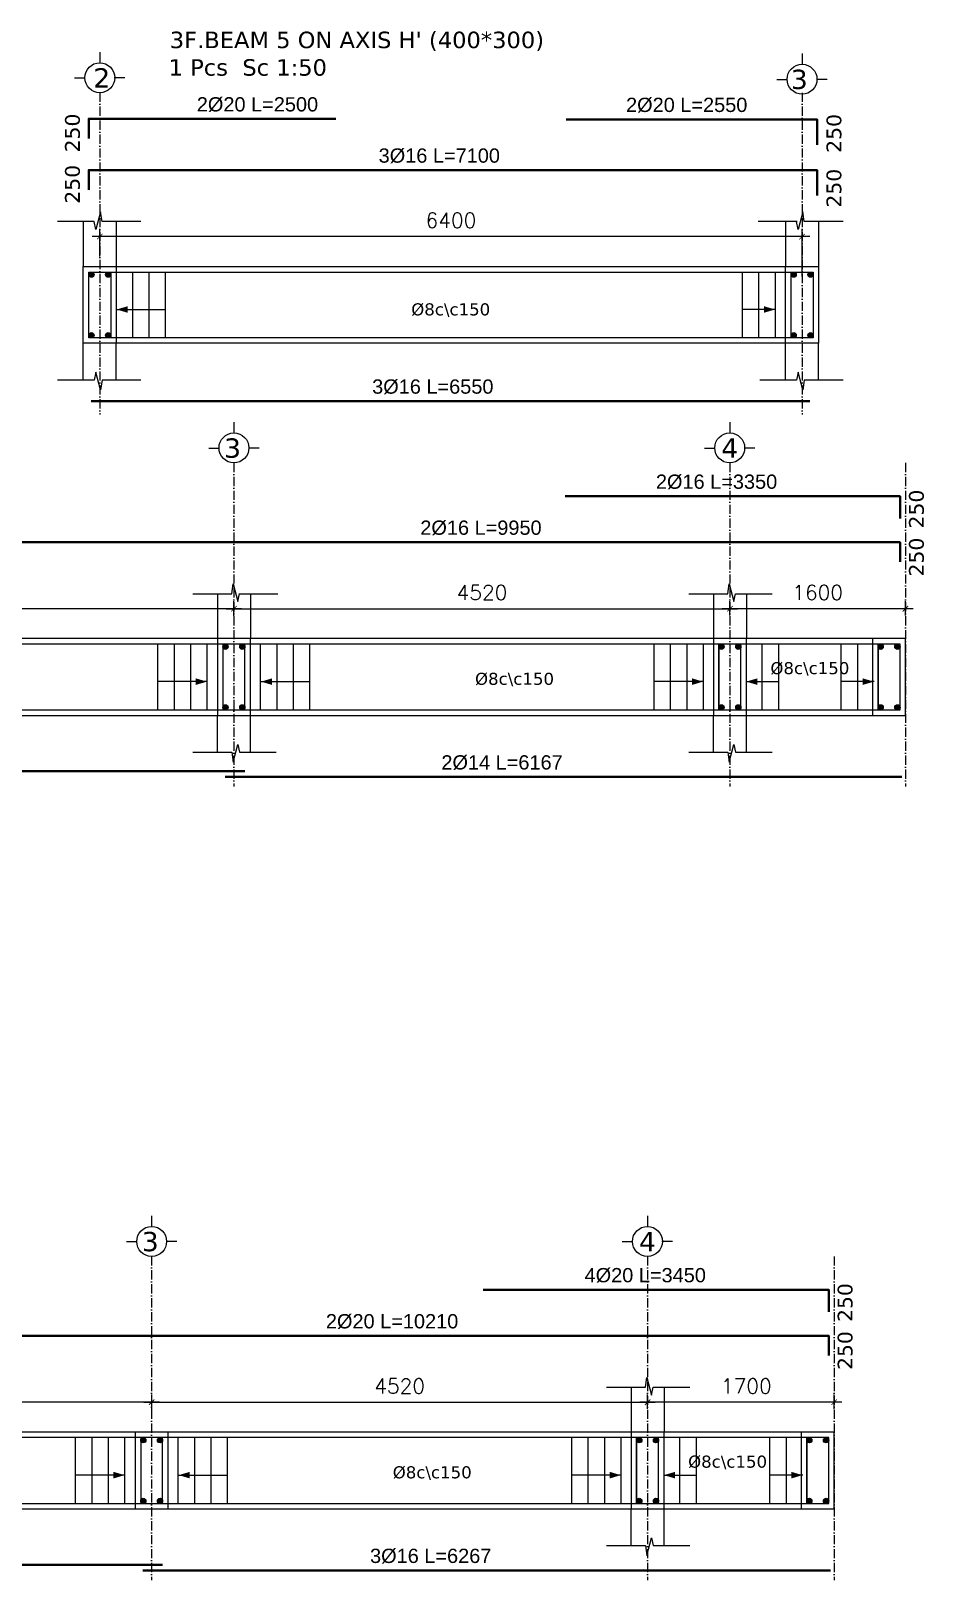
# Model space of a CAD drawing. Header units: inches. Extents: x -17020 to 43805, y -10194 to 123061.
# Drawn here: x 30767 to 31590, y 113570 to 114982 of the extents above; entities that cross this region are included whole.
import ezdxf

# ---------------------------------------------------------------- set-up
doc = ezdxf.new("R2010")
doc.units = ezdxf.units.IN
doc.header["$LTSCALE"] = 0.7
doc.header["$MEASUREMENT"] = 0
doc.linetypes.add('ACAD_ISO10W100', pattern=[18, 12, -3, 0, -3])
doc.layers.get('0').update_dxf_attribs({"lineweight": 13})
doc.layers.get('Defpoints').update_dxf_attribs({"lineweight": 5})
for name, color, linetype, lineweight in [('axis', 254, 'ACAD_ISO10W100', 9), ('BEAM FRAME', 5, 'Continuous', 18), ('COLUMN', 4, 'Continuous', 20), ('elevline', 30, 'Continuous', 20), ('FRAME 070', 5, 'Continuous', 60), ('hatch', 9, 'Continuous', 9), ('renforcment', 141, 'Continuous', 40), ('tex', 3, 'Continuous', 25), ('TEXT', 3, 'Continuous', 25), ('top rein. extension', 50, 'Continuous', 20), ('top renforcment', 7, 'Continuous', 40)]:
    doc.layers.add(name, color=color, linetype=linetype, lineweight=lineweight)
doc.styles.add('100', font='romans.shx', dxfattribs={"height": 13.5})
doc.styles.add('romanc', font='verdana.ttf', dxfattribs={"height": 250})
doc.styles.get("Standard").update_dxf_attribs({"font": 'arial.ttf', "height": 13})
doc.dimstyles.new('100', dxfattribs={"dimtxt": 13.5, "dimasz": 5, "dimexe": 7, "dimexo": 7, "dimgap": 8, "dimtad": 1, "dimdec": 0, "dimlfac": 10, "dimzin": 4, "dimdsep": 46, "dimtxsty": '100', "dimblk": 'ARCHTICK', "dimcen": 0.09, "dimdle": 7, "dimclrd": 1, "dimclre": 8, "dimclrt": 2, "dimadec": 0, "dimazin": 1, "dimtfac": 1, "dimtdec": 0, "dimtix": 1, "dimtofl": 0, "dimtmove": 0, "dimatfit": 3, "dimldrblk": 'ARCHTICK', "dimfxl": 0.18, "dimtolj": 1, "dimtzin": 0, "dimlwd": -1, "dimlwe": -1, "dimarcsym": 0})
doc.dimstyles.get("Standard").update_dxf_attribs({"dimtxt": 13, "dimasz": 5, "dimexe": 0.18, "dimexo": 0.0625, "dimgap": 6, "dimtad": 1, "dimdec": 0, "dimlfac": 10, "dimzin": 0, "dimdsep": 46, "dimtxsty": 'Standard', "dimblk": 'ARCHTICK', "dimcen": 0.09, "dimse1": 1, "dimse2": 1, "dimclrd": 1, "dimclre": 7, "dimclrt": 3, "dimadec": 0, "dimazin": 0, "dimtfac": 1, "dimtdec": 0, "dimtix": 1, "dimtofl": 0, "dimtmove": 0, "dimatfit": 3, "dimldrblk": 'ARCHTICK', "dimfxl": 1, "dimtolj": 1, "dimtzin": 0, "dimarcsym": 0})

# ---------------------------------------------------------------- blocks, each defined once
blk = doc.blocks.new('_ArchTick')
at = {"color": 0, "linetype": 'ByBlock', "lineweight": 0, "const_width": 0.15}
blk.add_lwpolyline([(-0.5, -0.5), (0.5, 0.5)], dxfattribs=at)
blk = doc.blocks.new('*D991')
at = {"color": 8, "transparency": 16777216}
for p, q in [((30830.1, 114776.5), (30830.1, 114801.7)), ((31470.1, 114758.2), (31470.1, 114801.7))]:
    blk.add_line(p, q, dxfattribs=at)
at = {"color": 1, "transparency": 16777216}
blk.add_line((31477.1, 114794.7), (30823.1, 114794.7), dxfattribs=at)
at = {"layer": 'Defpoints', "color": 0, "transparency": 16777216}
for p in [(30830.1, 114794.7), (30830.1, 114769.5), (31470.1, 114751.2)]:
    blk.add_point(p, dxfattribs=at)
at = {"color": 1, "transparency": 16777216, "xscale": 5, "yscale": 5, "zscale": 5, "rotation": 180}
blk.add_blockref('_ArchTick', (30830.1, 114794.7), dxfattribs=at)
at = {"color": 1, "transparency": 16777216, "xscale": 5, "yscale": 5, "zscale": 5}
blk.add_blockref('_ArchTick', (31470.1, 114794.7), dxfattribs=at)
at = {"color": 2, "transparency": 16777216, "insert": (31150.1, 114809.5), "char_height": 13.5, "attachment_point": 5, "style": '100'}
blk.add_mtext('\\A1;6400', dxfattribs=at)
blk = doc.blocks.new('*D992')
at = {"layer": 'Defpoints', "color": 0, "transparency": 16777216}
for p in [(30822.1, 114644.8, -37318.8), (30822.1, 114644.8), (31477.1, 114644.8, -13870.6)]:
    blk.add_point(p, dxfattribs=at)
at = {"layer": 'TEXT', "color": 3, "transparency": 16777216, "insert": (31133.6, 114657.8), "char_height": 13, "attachment_point": 5}
blk.add_mtext('\\A1;3%%C16 L=6550', dxfattribs=at)
blk = doc.blocks.new('*D993')
at = {"layer": 'Defpoints', "color": 0, "transparency": 16777216}
for p in [(30796.7, 114855.3, -440.4), (31506.7, 114855.3, 46.4), (31506.7, 114855.3)]:
    blk.add_point(p, dxfattribs=at)
at = {"layer": 'TEXT', "color": 3, "transparency": 16777216, "insert": (31139.5, 114868.3), "char_height": 13, "attachment_point": 5}
blk.add_mtext('\\A1;3%%C16 L=7100', dxfattribs=at)
blk = doc.blocks.new('*D994')
at = {"layer": 'Defpoints', "color": 0, "transparency": 16777216}
for p in [(31255.1, 114901.5, 136.2), (31510.1, 114901.5, 46.4), (31510.1, 114901.5)]:
    blk.add_point(p, dxfattribs=at)
at = {"layer": 'TEXT', "color": 3, "transparency": 16777216, "insert": (31365, 114914.5), "char_height": 13, "attachment_point": 5}
blk.add_mtext('\\A1;2%%C20 L=2550', dxfattribs=at)
blk = doc.blocks.new('*D995')
at = {"layer": 'Defpoints', "color": 0, "transparency": 16777216}
for p in [(30795.1, 114902, -440.4), (31045.1, 114902, -290.9), (31045.1, 114902)]:
    blk.add_point(p, dxfattribs=at)
at = {"layer": 'TEXT', "color": 3, "transparency": 16777216, "insert": (30973.8, 114915), "char_height": 13, "attachment_point": 5}
blk.add_mtext('\\A1;2%%C20 L=2500', dxfattribs=at)
blk = doc.blocks.new('*D1010')
at = {"color": 8, "transparency": 16777216}
for p, q in [((30952.4, 114449), (30952.4, 114462.6)), ((31404.4, 114449.6), (31404.4, 114462.6))]:
    blk.add_line(p, q, dxfattribs=at)
at = {"color": 1, "transparency": 16777216}
blk.add_line((30945.4, 114455.6), (31411.4, 114455.6), dxfattribs=at)
at = {"layer": 'Defpoints', "color": 0, "transparency": 16777216}
for p in [(31404.4, 114455.6), (31404.4, 114442.6), (30952.4, 114442)]:
    blk.add_point(p, dxfattribs=at)
at = {"color": 1, "transparency": 16777216, "xscale": 5, "yscale": 5, "zscale": 5, "rotation": 180}
blk.add_blockref('_ArchTick', (30952.4, 114455.6), dxfattribs=at)
at = {"color": 1, "transparency": 16777216, "xscale": 5, "yscale": 5, "zscale": 5}
blk.add_blockref('_ArchTick', (31404.4, 114455.6), dxfattribs=at)
at = {"color": 2, "transparency": 16777216, "insert": (31178.4, 114470.3), "char_height": 13.5, "attachment_point": 5, "style": '100'}
blk.add_mtext('\\A1;4520', dxfattribs=at)
blk = doc.blocks.new('*D1011')
at = {"layer": 'Defpoints', "color": 0, "transparency": 16777216}
for p in [(30595.4, 114516.2, -157.8), (30595.4, 114516.2), (31590.4, 114516.2, -218.5)]:
    blk.add_point(p, dxfattribs=at)
at = {"layer": 'TEXT', "color": 3, "transparency": 16777216, "insert": (31177.5, 114529.2), "char_height": 13, "attachment_point": 5}
blk.add_mtext('\\A1;2%%C16 L=9950', dxfattribs=at)
blk = doc.blocks.new('*D1012')
at = {"color": 8, "transparency": 16777216}
for p, q in [((30312.4, 114446.7), (30312.4, 114462.6)), ((30952.4, 114449), (30952.4, 114462.6))]:
    blk.add_line(p, q, dxfattribs=at)
at = {"color": 1, "transparency": 16777216}
blk.add_line((30959.4, 114455.6), (30305.4, 114455.6), dxfattribs=at)
at = {"layer": 'Defpoints', "color": 0, "transparency": 16777216}
for p in [(30312.4, 114455.6), (30312.4, 114439.7), (30952.4, 114442)]:
    blk.add_point(p, dxfattribs=at)
at = {"color": 1, "transparency": 16777216, "xscale": 5, "yscale": 5, "zscale": 5, "rotation": 180}
blk.add_blockref('_ArchTick', (30312.4, 114455.6), dxfattribs=at)
at = {"color": 1, "transparency": 16777216, "xscale": 5, "yscale": 5, "zscale": 5}
blk.add_blockref('_ArchTick', (30952.4, 114455.6), dxfattribs=at)
at = {"color": 2, "transparency": 16777216, "insert": (30632.4, 114470.3), "char_height": 13.5, "attachment_point": 5, "style": '100'}
blk.add_mtext('\\A1;6400', dxfattribs=at)
blk = doc.blocks.new('*D1014')
at = {"layer": 'Defpoints', "color": 0, "transparency": 16777216}
for p in [(31254.4, 114558.1, -209.5), (31589.4, 114558.1, -218.4), (31589.4, 114558.1)]:
    blk.add_point(p, dxfattribs=at)
at = {"layer": 'TEXT', "color": 3, "transparency": 16777216, "insert": (31392.2, 114571.1), "char_height": 13, "attachment_point": 5}
blk.add_mtext('\\A1;2%%C16 L=3350', dxfattribs=at)
blk = doc.blocks.new('*D1016')
at = {"layer": 'Defpoints', "color": 0, "transparency": 16777216}
for p in [(30302.4, 114307.4, -13652.7), (30962.4, 114307.4, -37100.9), (30962.4, 114307.4)]:
    blk.add_point(p, dxfattribs=at)
at = {"layer": 'TEXT', "color": 3, "transparency": 16777216, "insert": (30649.8, 114320.4), "char_height": 13, "attachment_point": 5}
blk.add_mtext('\\A1;2%%C14 L=6600', dxfattribs=at)
blk = doc.blocks.new('*D1017')
at = {"color": 8, "transparency": 16777216}
for p, q in [((31404.4, 114449.5), (31404.4, 114462.6)), ((31564.4, 114449.3), (31564.4, 114462.6))]:
    blk.add_line(p, q, dxfattribs=at)
at = {"color": 1, "transparency": 16777216}
blk.add_line((31571.4, 114455.6), (31397.4, 114455.6), dxfattribs=at)
at = {"layer": 'Defpoints', "color": 0, "transparency": 16777216}
for p in [(31404.4, 114455.6), (31404.4, 114442.5), (31564.4, 114442.3)]:
    blk.add_point(p, dxfattribs=at)
at = {"color": 1, "transparency": 16777216, "xscale": 5, "yscale": 5, "zscale": 5, "rotation": 180}
blk.add_blockref('_ArchTick', (31404.4, 114455.6), dxfattribs=at)
at = {"color": 1, "transparency": 16777216, "xscale": 5, "yscale": 5, "zscale": 5}
blk.add_blockref('_ArchTick', (31564.4, 114455.6), dxfattribs=at)
at = {"color": 2, "transparency": 16777216, "insert": (31484.4, 114470.3), "char_height": 13.5, "attachment_point": 5, "style": '100'}
blk.add_mtext('\\A1;1600', dxfattribs=at)
blk = doc.blocks.new('*D1019')
at = {"layer": 'Defpoints', "color": 0, "transparency": 16777216}
for p in [(30944.4, 114302.3, -13652.7), (31561.1, 114302.3, -37100.9), (31561.1, 114302.3)]:
    blk.add_point(p, dxfattribs=at)
at = {"layer": 'TEXT', "color": 3, "transparency": 16777216, "insert": (31196.7, 114315.3), "char_height": 13, "attachment_point": 5}
blk.add_mtext('\\A1;2%%C14 L=6167', dxfattribs=at)
blk = doc.blocks.new('*D1057')
at = {"color": 8, "transparency": 16777216}
for p, q in [((30877.4, 113725.9), (30877.4, 113739.5)), ((31329.4, 113726.5), (31329.4, 113739.5))]:
    blk.add_line(p, q, dxfattribs=at)
at = {"color": 1, "transparency": 16777216}
blk.add_line((30870.4, 113732.5), (31336.4, 113732.5), dxfattribs=at)
at = {"layer": 'Defpoints', "color": 0, "transparency": 16777216}
for p in [(31329.4, 113732.5), (30877.4, 113718.9), (31329.4, 113719.5)]:
    blk.add_point(p, dxfattribs=at)
at = {"color": 1, "transparency": 16777216, "xscale": 5, "yscale": 5, "zscale": 5, "rotation": 180}
blk.add_blockref('_ArchTick', (30877.4, 113732.5), dxfattribs=at)
at = {"color": 1, "transparency": 16777216, "xscale": 5, "yscale": 5, "zscale": 5}
blk.add_blockref('_ArchTick', (31329.4, 113732.5), dxfattribs=at)
at = {"color": 2, "transparency": 16777216, "insert": (31103.4, 113747.2), "char_height": 13.5, "attachment_point": 5, "style": '100'}
blk.add_mtext('\\A1;4520', dxfattribs=at)
blk = doc.blocks.new('*D1058')
at = {"layer": 'Defpoints', "color": 0, "transparency": 16777216}
for p in [(30504.4, 113793, -157.8), (30504.4, 113793), (31525.4, 113793, -218.5)]:
    blk.add_point(p, dxfattribs=at)
at = {"layer": 'TEXT', "color": 3, "transparency": 16777216, "insert": (31096.5, 113806), "char_height": 13, "attachment_point": 5}
blk.add_mtext('\\A1;2%%C20 L=10210', dxfattribs=at)
blk = doc.blocks.new('*D1059')
at = {"color": 8, "transparency": 16777216}
for p, q in [((30237.4, 113723.6), (30237.4, 113739.5)), ((30877.4, 113725.9), (30877.4, 113739.5))]:
    blk.add_line(p, q, dxfattribs=at)
at = {"color": 1, "transparency": 16777216}
blk.add_line((30884.4, 113732.5), (30230.4, 113732.5), dxfattribs=at)
at = {"layer": 'Defpoints', "color": 0, "transparency": 16777216}
for p in [(30237.4, 113732.5), (30237.4, 113716.6), (30877.4, 113718.9)]:
    blk.add_point(p, dxfattribs=at)
at = {"color": 1, "transparency": 16777216, "xscale": 5, "yscale": 5, "zscale": 5, "rotation": 180}
blk.add_blockref('_ArchTick', (30237.4, 113732.5), dxfattribs=at)
at = {"color": 1, "transparency": 16777216, "xscale": 5, "yscale": 5, "zscale": 5}
blk.add_blockref('_ArchTick', (30877.4, 113732.5), dxfattribs=at)
at = {"color": 2, "transparency": 16777216, "insert": (30557.4, 113747.2), "char_height": 13.5, "attachment_point": 5, "style": '100'}
blk.add_mtext('\\A1;6400', dxfattribs=at)
blk = doc.blocks.new('*D1062')
at = {"layer": 'Defpoints', "color": 0, "transparency": 16777216}
for p in [(31179.4, 113834.9, -209.5), (31524.4, 113834.9, -218.4), (31524.4, 113834.9)]:
    blk.add_point(p, dxfattribs=at)
at = {"layer": 'TEXT', "color": 3, "transparency": 16777216, "insert": (31327.2, 113848), "char_height": 13, "attachment_point": 5}
blk.add_mtext('\\A1;4%%C20 L=3450', dxfattribs=at)
blk = doc.blocks.new('*D1064')
at = {"layer": 'Defpoints', "color": 0, "transparency": 16777216}
for p in [(30227.4, 113584.3, -13652.7), (30887.4, 113584.3, -37100.9), (30887.4, 113584.3)]:
    blk.add_point(p, dxfattribs=at)
at = {"layer": 'TEXT', "color": 3, "transparency": 16777216, "insert": (30574.8, 113597.3), "char_height": 13, "attachment_point": 5}
blk.add_mtext('\\A1;3%%C16 L=6600', dxfattribs=at)
blk = doc.blocks.new('*D1065')
at = {"color": 8, "transparency": 16777216}
for p, q in [((31329.4, 113726.4), (31329.4, 113739.5)), ((31499.4, 113726.1), (31499.4, 113739.5))]:
    blk.add_line(p, q, dxfattribs=at)
at = {"color": 1, "transparency": 16777216}
blk.add_line((31506.4, 113732.5), (31322.4, 113732.5), dxfattribs=at)
at = {"layer": 'Defpoints', "color": 0, "transparency": 16777216}
for p in [(31329.4, 113732.5), (31329.4, 113719.4), (31499.4, 113719.1)]:
    blk.add_point(p, dxfattribs=at)
at = {"color": 1, "transparency": 16777216, "xscale": 5, "yscale": 5, "zscale": 5, "rotation": 180}
blk.add_blockref('_ArchTick', (31329.4, 113732.5), dxfattribs=at)
at = {"color": 1, "transparency": 16777216, "xscale": 5, "yscale": 5, "zscale": 5}
blk.add_blockref('_ArchTick', (31499.4, 113732.5), dxfattribs=at)
at = {"color": 2, "transparency": 16777216, "insert": (31419.4, 113747.2), "char_height": 13.5, "attachment_point": 5, "style": '100'}
blk.add_mtext('\\A1;1700', dxfattribs=at)
blk = doc.blocks.new('*D1067')
at = {"layer": 'Defpoints', "color": 0, "transparency": 16777216}
for p in [(30869.4, 113579.2, -13652.7), (31496.1, 113579.2, -37100.9), (31496.1, 113579.2)]:
    blk.add_point(p, dxfattribs=at)
at = {"layer": 'TEXT', "color": 3, "transparency": 16777216, "insert": (31131.7, 113592.2), "char_height": 13, "attachment_point": 5}
blk.add_mtext('\\A1;3%%C16 L=6267', dxfattribs=at)

msp = doc.modelspace()

# ---------------------------------------------------------------- hatches: boundary and pattern name
at = {"layer": 'elevline'}
for points in [[(30824.86, 114760.05, 1), (30820.11, 114760.05, 1)], [(30835.35, 114760.05, -1), (30840.11, 114760.05, -1)], [(31464.86, 114760.05, 1), (31460.11, 114760.05, 1)], [(31475.35, 114760.05, -1), (31480.11, 114760.05, -1)], [(30824.86, 114704.81, -1), (30820.11, 114704.81, -1)], [(30835.35, 114704.81, 1), (30840.11, 114704.81, 1)], [(31464.86, 114704.81, -1), (31460.11, 114704.81, -1)], [(31475.35, 114704.81, 1), (31480.11, 114704.81, 1)], [(30947.14, 114420.92, 1), (30942.38, 114420.92, 1)], [(30957.63, 114420.92, -1), (30962.38, 114420.92, -1)], [(31399.14, 114420.92, 1), (31394.38, 114420.92, 1)], [(31409.63, 114420.92, -1), (31414.38, 114420.92, -1)], [(31544.14, 114420.92, 1), (31539.38, 114420.92, 1)], [(31554.63, 114420.92, -1), (31559.38, 114420.92, -1)], [(30947.14, 114365.67, -1), (30942.38, 114365.67, -1)], [(30957.63, 114365.67, 1), (30962.38, 114365.67, 1)], [(31399.14, 114365.67, -1), (31394.38, 114365.67, -1)], [(31409.63, 114365.67, 1), (31414.38, 114365.67, 1)], [(31544.14, 114365.67, -1), (31539.38, 114365.67, -1)], [(31554.63, 114365.67, 1), (31559.38, 114365.67, 1)], [(30872.14, 113697.79, 1), (30867.38, 113697.79, 1)], [(30882.63, 113697.79, -1), (30887.38, 113697.79, -1)], [(31324.14, 113697.79, 1), (31319.38, 113697.79, 1)], [(31334.63, 113697.79, -1), (31339.38, 113697.79, -1)], [(31479.14, 113697.79, 1), (31474.38, 113697.79, 1)], [(31489.63, 113697.79, -1), (31494.38, 113697.79, -1)], [(30872.14, 113642.54, -1), (30867.38, 113642.54, -1)], [(30882.63, 113642.54, 1), (30887.38, 113642.54, 1)], [(31324.14, 113642.54, -1), (31319.38, 113642.54, -1)], [(31334.63, 113642.54, 1), (31339.38, 113642.54, 1)], [(31479.14, 113642.54, -1), (31474.38, 113642.54, -1)], [(31489.63, 113642.54, 1), (31494.38, 113642.54, 1)]]:
    msp.add_hatch(color=256, dxfattribs=at).paths.add_polyline_path(points)

# ---------------------------------------------------------------- linework, layer by layer
at = {"layer": 'axis'}
for p, q in [((30830.11, 114925.84), (30830.11, 114632.69)), ((31470.11, 114925.84), (31470.11, 114632.69)), ((30952.38, 114588.49), (30952.38, 114293.56)), ((31404.38, 114588.49), (31404.38, 114293.56)), ((31564.38, 114588.49), (31564.38, 114293.56)), ((30877.38, 113865.36), (30877.38, 113570.43)), ((31329.38, 113865.36), (31329.38, 113570.43)), ((31499.38, 113865.36), (31499.38, 113570.43))]:
    msp.add_line(p, q, dxfattribs=at)
at = {"layer": 'BEAM FRAME', "elevation": 217.91}
for points in [[(31485.11, 114697.43), (30815.11, 114697.43), (30815.11, 114767.43), (31485.11, 114767.43)], [(29695.38, 114358.3), (31564.38, 114358.3), (31564.38, 114428.3), (29695.38, 114428.3)], [(29620.38, 113635.17), (31499.38, 113635.17), (31499.38, 113705.17), (29620.38, 113705.17)]]:
    msp.add_lwpolyline(points, close=True, dxfattribs=at)
at = {"layer": 'COLUMN', "lineweight": 20}
for p, q in [((30815.11, 114808.36, 217.91), (30815.11, 114767.43, 217.91)), ((30845.11, 114808.36, 217.91), (30845.11, 114767.43, 217.91)), ((31455.11, 114808.36, 217.91), (31455.11, 114767.43, 217.91)), ((31485.11, 114808.36, 217.91), (31485.11, 114767.43, 217.91)), ((30815.11, 114664, 217.91), (30815.11, 114697.43, 217.91)), ((30845.11, 114664, 217.91), (30845.11, 114697.43, 217.91)), ((31455.11, 114664, 217.91), (31455.11, 114697.43, 217.91)), ((31485.11, 114664, 217.91), (31485.11, 114697.43, 217.91)), ((30937.38, 114469.22, 217.91), (30937.38, 114428.3, 217.91)), ((30967.38, 114469.22, 217.91), (30967.38, 114428.3, 217.91)), ((31389.38, 114469.22, 217.91), (31389.38, 114428.3, 217.91)), ((31419.38, 114469.22, 217.91), (31419.38, 114428.3, 217.91)), ((30937.38, 114324.87, 217.91), (30937.38, 114358.3, 217.91)), ((30967.38, 114324.87, 217.91), (30967.38, 114358.3, 217.91)), ((31389.38, 114324.87, 217.91), (31389.38, 114358.3, 217.91)), ((31419.38, 114324.87, 217.91), (31419.38, 114358.3, 217.91)), ((31314.38, 113746.09, 217.91), (31314.38, 113705.17, 217.91)), ((31344.38, 113746.09, 217.91), (31344.38, 113705.17, 217.91)), ((31314.38, 113601.74, 217.91), (31314.38, 113635.17, 217.91)), ((31344.38, 113601.74, 217.91), (31344.38, 113635.17, 217.91))]:
    msp.add_line(p, q, dxfattribs=at)
at = {"layer": 'elevline'}
for p, q in [((30860.11, 114702.43), (30860.11, 114762.43)), ((30875.11, 114702.43), (30875.11, 114762.43)), ((30890.11, 114702.43), (30890.11, 114762.43)), ((31415.84, 114702.43), (31415.84, 114762.43)), ((31430.84, 114702.43), (31430.84, 114762.43)), ((31445.79, 114702.43), (31445.79, 114762.43)), ((30883.11, 114363.3), (30883.11, 114423.3)), ((30898.11, 114363.3), (30898.11, 114423.3)), ((30913.11, 114363.3), (30913.11, 114423.3)), ((30928.07, 114363.3), (30928.07, 114423.3)), ((30976.69, 114363.3), (30976.69, 114423.3)), ((30991.65, 114363.3), (30991.65, 114423.3)), ((31006.65, 114363.3), (31006.65, 114423.3)), ((31021.65, 114363.3), (31021.65, 114423.3)), ((31335.31, 114363.3), (31335.31, 114423.3)), ((31350.31, 114363.3), (31350.31, 114423.3)), ((31365.31, 114363.3), (31365.31, 114423.3)), ((31380.27, 114363.3), (31380.27, 114423.3)), ((31394.34, 114363.3), (31394.34, 114423.3)), ((31433.88, 114363.3), (31433.88, 114423.3)), ((31448.88, 114363.3), (31448.88, 114423.3)), ((31505.88, 114363.3), (31505.88, 114423.3)), ((31520.88, 114363.3), (31520.88, 114423.3)), ((31539.34, 114363.3), (31539.34, 114423.3)), ((30808.11, 113640.17), (30808.11, 113700.17)), ((30823.11, 113640.17), (30823.11, 113700.17)), ((30838.11, 113640.17), (30838.11, 113700.17)), ((30853.07, 113640.17), (30853.07, 113700.17)), ((30901.69, 113640.17), (30901.69, 113700.17)), ((30916.65, 113640.17), (30916.65, 113700.17)), ((30931.65, 113640.17), (30931.65, 113700.17)), ((30946.65, 113640.17), (30946.65, 113700.17)), ((31260.31, 113640.17), (31260.31, 113700.17)), ((31275.31, 113640.17), (31275.31, 113700.17)), ((31290.31, 113640.17), (31290.31, 113700.17)), ((31305.27, 113640.17), (31305.27, 113700.17)), ((31319.34, 113640.17), (31319.34, 113700.17)), ((31358.88, 113640.17), (31358.88, 113700.17)), ((31373.88, 113640.17), (31373.88, 113700.17)), ((31440.88, 113640.17), (31440.88, 113700.17)), ((31455.88, 113640.17), (31455.88, 113700.17)), ((31474.34, 113640.17), (31474.34, 113700.17))]:
    msp.add_line(p, q, dxfattribs=at)
for centre in [(30822.49, 114760.05), (30837.73, 114760.05), (31462.49, 114760.05), (31477.73, 114760.05), (30822.49, 114704.81), (30837.73, 114704.81), (31462.49, 114704.81), (31477.73, 114704.81), (30944.76, 114420.92), (30960, 114420.92), (31396.76, 114420.92), (31412, 114420.92), (31541.76, 114420.92), (31557, 114420.92), (30944.76, 114365.67), (30960, 114365.67), (31396.76, 114365.67), (31412, 114365.67), (31541.76, 114365.67), (31557, 114365.67), (30869.76, 113697.79), (30885, 113697.79), (31321.76, 113697.79), (31337, 113697.79), (31476.76, 113697.79), (31492, 113697.79), (30869.76, 113642.54), (30885, 113642.54), (31321.76, 113642.54), (31337, 113642.54), (31476.76, 113642.54), (31492, 113642.54)]:
    msp.add_circle(centre, 2.38, dxfattribs=at)
at = {"layer": 'FRAME 070', "lineweight": 20}
for p, q in [((30830.79, 114817.36, 217.91), (30826.61, 114801.28, 217.91)), ((30832.14, 114808.36, 217.91), (30830.79, 114817.36, 217.91)), ((31470.79, 114817.36, 217.91), (31466.61, 114801.28, 217.91)), ((31472.14, 114808.36, 217.91), (31470.79, 114817.36, 217.91)), ((30825.1, 114808.36, 217.91), (30791.71, 114808.36, 217.91)), ((30826.61, 114801.28, 217.91), (30825.1, 114808.36, 217.91)), ((30867.5, 114808.36, 217.91), (30832.14, 114808.36, 217.91)), ((31465.58, 114808.36, 217.91), (31430.22, 114808.36, 217.91)), ((31466.61, 114801.28, 217.91), (31465.1, 114808.36, 217.91)), ((31507.5, 114808.36, 217.91), (31472.14, 114808.36, 217.91)), ((30826.61, 114671.08, 217.91), (30825.1, 114664, 217.91)), ((30830.79, 114655, 217.91), (30826.61, 114671.08, 217.91)), ((31466.61, 114671.08, 217.91), (31465.1, 114664, 217.91)), ((31470.79, 114655, 217.91), (31466.61, 114671.08, 217.91)), ((30825.1, 114664, 217.91), (30791.71, 114664, 217.91)), ((30832.14, 114664, 217.91), (30830.79, 114655, 217.91)), ((30867.5, 114664, 217.91), (30832.14, 114664, 217.91)), ((31465.1, 114664, 217.91), (31431.71, 114664, 217.91)), ((31472.14, 114664, 217.91), (31470.79, 114655, 217.91)), ((31507.5, 114664, 217.91), (31472.14, 114664, 217.91)), ((30950.35, 114469.22, 217.91), (30951.7, 114478.22, 217.91)), ((30951.7, 114478.22, 217.91), (30955.88, 114462.15, 217.91)), ((31402.35, 114469.22, 217.91), (31403.7, 114478.22, 217.91)), ((31403.7, 114478.22, 217.91), (31407.88, 114462.15, 217.91)), ((30914.99, 114469.22, 217.91), (30950.35, 114469.22, 217.91)), ((30955.88, 114462.15, 217.91), (30957.39, 114469.22, 217.91)), ((30956.91, 114469.22, 217.91), (30992.27, 114469.22, 217.91)), ((31366.99, 114469.22, 217.91), (31402.35, 114469.22, 217.91)), ((31407.88, 114462.15, 217.91), (31409.39, 114469.22, 217.91)), ((31409.39, 114469.22, 217.91), (31442.78, 114469.22, 217.91)), ((30951.7, 114315.87, 217.91), (30955.88, 114331.94, 217.91)), ((30955.88, 114331.94, 217.91), (30957.39, 114324.87, 217.91)), ((31403.7, 114315.87, 217.91), (31407.88, 114331.94, 217.91)), ((31407.88, 114331.94, 217.91), (31409.39, 114324.87, 217.91)), ((30914.99, 114324.87, 217.91), (30950.35, 114324.87, 217.91)), ((30950.35, 114324.87, 217.91), (30951.7, 114315.87, 217.91)), ((30957.39, 114324.87, 217.91), (30990.78, 114324.87, 217.91)), ((31366.99, 114324.87, 217.91), (31402.35, 114324.87, 217.91)), ((31402.35, 114324.87, 217.91), (31403.7, 114315.87, 217.91)), ((31409.39, 114324.87, 217.91), (31442.78, 114324.87, 217.91)), ((31327.35, 113746.09, 217.91), (31328.7, 113755.09, 217.91)), ((31328.7, 113755.09, 217.91), (31332.88, 113739.02, 217.91)), ((31291.99, 113746.09, 217.91), (31327.35, 113746.09, 217.91)), ((31332.88, 113739.02, 217.91), (31334.39, 113746.09, 217.91)), ((31334.39, 113746.09, 217.91), (31367.78, 113746.09, 217.91)), ((31291.99, 113601.74, 217.91), (31327.35, 113601.74, 217.91)), ((31327.35, 113601.74, 217.91), (31328.7, 113592.74, 217.91)), ((31328.7, 113592.74, 217.91), (31332.88, 113608.81, 217.91)), ((31332.88, 113608.81, 217.91), (31334.39, 113601.74, 217.91)), ((31334.39, 113601.74, 217.91), (31367.78, 113601.74, 217.91))]:
    msp.add_line(p, q, dxfattribs=at)
at = {"layer": 'FRAME 070', "lineweight": 15}
for points in [[(30845.11, 114697.43), (30815.11, 114697.43), (30815.11, 114767.43), (30845.11, 114767.43)], [(31485.11, 114697.43), (31455.11, 114697.43), (31455.11, 114767.43), (31485.11, 114767.43)], [(30937.38, 114358.3), (30967.38, 114358.3), (30967.38, 114428.3), (30937.38, 114428.3)], [(31389.38, 114358.3), (31419.38, 114358.3), (31419.38, 114428.3), (31389.38, 114428.3)], [(31534.38, 114358.3), (31564.38, 114358.3), (31564.38, 114428.3), (31534.38, 114428.3)], [(30862.38, 113635.17), (30892.38, 113635.17), (30892.38, 113705.17), (30862.38, 113705.17)], [(31314.38, 113635.17), (31344.38, 113635.17), (31344.38, 113705.17), (31314.38, 113705.17)], [(31469.38, 113635.17), (31499.38, 113635.17), (31499.38, 113705.17), (31469.38, 113705.17)]]:
    msp.add_lwpolyline(points, close=True, dxfattribs=at)
at = {"layer": 'hatch'}
for p, q in [((30830.11, 114962.82), (30830.11, 114953.08)), ((31470.11, 114961.45), (31470.11, 114951.72)), ((30807.18, 114939.34), (30816.92, 114939.34)), ((30853.03, 114939.34), (30843.3, 114939.34)), ((31447.18, 114937.98), (31456.92, 114937.98)), ((31493.03, 114937.98), (31483.3, 114937.98)), ((30952.38, 114625.46), (30952.38, 114615.73)), ((31404.18, 114625.46), (31404.18, 114615.73)), ((30929.46, 114601.98), (30939.19, 114601.98)), ((30975.31, 114601.98), (30965.57, 114601.98)), ((31381.26, 114601.98), (31390.99, 114601.98)), ((31427.11, 114601.98), (31417.37, 114601.98)), ((30877.38, 113902.33), (30877.38, 113892.6)), ((31329.18, 113902.33), (31329.18, 113892.6)), ((30854.46, 113878.85), (30864.19, 113878.85)), ((30900.31, 113878.85), (30890.57, 113878.85)), ((31306.26, 113878.85), (31315.99, 113878.85)), ((31352.11, 113878.85), (31342.37, 113878.85))]:
    msp.add_line(p, q, dxfattribs=at)
for centre in [(30830.11, 114939.46), (31470.11, 114938.1), (30952.38, 114602.11), (31404.18, 114602.11), (30877.38, 113878.98), (31329.18, 113878.98)]:
    msp.add_circle(centre, 13.62, dxfattribs=at)
at = {"layer": 'renforcment', "lineweight": -2, "elevation": 217.91}
for points in [[(31480.11, 114702.43), (30820.11, 114702.43), (30820.11, 114762.43), (31480.11, 114762.43)], [(29700.38, 114363.3), (31559.38, 114363.3), (31559.38, 114423.3), (29700.38, 114423.3)], [(29625.38, 113640.17), (31494.38, 113640.17), (31494.38, 113700.17), (29625.38, 113700.17)]]:
    msp.add_lwpolyline(points, close=True, dxfattribs=at)
at = {"layer": 'top rein. extension'}
for p, q in [((30845.15, 114728.27), (30890.11, 114728.27)), ((31445.79, 114728.27), (31415.84, 114728.27)), ((30928.07, 114389.13), (30883.11, 114389.13)), ((30976.69, 114389.13), (31021.65, 114389.13)), ((31380.27, 114389.13), (31335.31, 114389.13)), ((31418.92, 114389.13), (31448.88, 114389.13)), ((31535.84, 114389.13), (31505.88, 114389.13)), ((30853.07, 113666), (30808.11, 113666)), ((30901.69, 113666), (30946.65, 113666)), ((31305.27, 113666), (31260.31, 113666)), ((31343.92, 113666), (31373.88, 113666)), ((31470.84, 113666), (31440.88, 113666))]:
    msp.add_line(p, q, dxfattribs=at)
for points in [[(30855.62, 114731.27), (30845.49, 114728.27), (30855.62, 114725.27)], [(31435.32, 114731.27), (31445.45, 114728.27), (31435.32, 114725.27)], [(30917.6, 114392.13), (30927.72, 114389.13), (30917.6, 114386.13)], [(30987.17, 114392.13), (30977.04, 114389.13), (30987.17, 114386.13)], [(31369.8, 114392.13), (31379.92, 114389.13), (31369.8, 114386.13)], [(31429.39, 114392.13), (31419.27, 114389.13), (31429.39, 114386.13)], [(31525.37, 114392.13), (31535.49, 114389.13), (31525.37, 114386.13)], [(30842.6, 113669), (30852.72, 113666), (30842.6, 113663)], [(30912.17, 113669), (30902.04, 113666), (30912.17, 113663)], [(31294.8, 113669), (31304.92, 113666), (31294.8, 113663)], [(31354.39, 113669), (31344.27, 113666), (31354.39, 113663)], [(31460.37, 113669), (31470.49, 113666), (31460.37, 113663)]]:
    msp.add_solid(points, dxfattribs=at)
at = {"layer": 'top renforcment'}
for p, q in [((30822.11, 114644.77, -217.91), (31477.11, 114644.77, -217.91)), ((30962.38, 114307.42), (30302.38, 114307.42)), ((31561.08, 114302.3), (30944.38, 114302.3)), ((30887.38, 113584.29), (30227.38, 113584.29)), ((31496.08, 113579.17), (30869.38, 113579.17))]:
    msp.add_line(p, q, dxfattribs=at)
for points in [[(31045.11, 114902.04), (30820.11, 114902.04), (30820.11, 114884.15)], [(31483.81, 114878.25), (31483.81, 114901.53), (31255.11, 114901.53)], [(31483.81, 114832.03), (31483.81, 114855.3), (30820.11, 114855.3), (30820.11, 114837.41)], [(31559.38, 114537.81), (31559.38, 114558.08), (31254.38, 114558.08)], [(30595.35, 114516.17), (31559.38, 114516.17), (31559.38, 114498.28)], [(31494.38, 113814.68), (31494.38, 113834.95), (31179.38, 113834.95)], [(30504.35, 113793.04), (31494.38, 113793.04), (31494.38, 113775.15)]]:
    msp.add_lwpolyline(points, dxfattribs=at)
at = {"layer": 'top renforcment', "lineweight": 15}
for points in [[(30840.11, 114702.43), (30820.11, 114702.43), (30820.11, 114762.43), (30840.11, 114762.43)], [(31480.11, 114702.43), (31460.11, 114702.43), (31460.11, 114762.43), (31480.11, 114762.43)], [(30942.38, 114363.3), (30962.38, 114363.3), (30962.38, 114423.3), (30942.38, 114423.3)], [(31394.38, 114363.3), (31414.38, 114363.3), (31414.38, 114423.3), (31394.38, 114423.3)], [(31539.38, 114363.3), (31559.38, 114363.3), (31559.38, 114423.3), (31539.38, 114423.3)], [(30867.38, 113640.17), (30887.38, 113640.17), (30887.38, 113700.17), (30867.38, 113700.17)], [(31319.38, 113640.17), (31339.38, 113640.17), (31339.38, 113700.17), (31319.38, 113700.17)], [(31474.38, 113640.17), (31494.38, 113640.17), (31494.38, 113700.17), (31474.38, 113700.17)]]:
    msp.add_lwpolyline(points, close=True, dxfattribs=at)

# ---------------------------------------------------------------- texts
at = {"layer": 'tex', "style": 'romanc'}
for p in [(31113.95, 114722.9, -33436.19), (31441.28, 114395.95, -33436.19), (31172.1, 114386.23, -33436.19), (31366.28, 113672.82, -33436.19), (31097.1, 113663.1, -33436.19)]:
    msp.add_text('%%C8c\\c150', height=11, dxfattribs=at).set_placement(p)
at = {"layer": 'TEXT', "style": 'romanc'}
for s, height, p in [("3F.BEAM 5 ON AXIS H' (400*300)", 15, (30893.87, 114966.46)), ('1 Pcs  Sc 1:50 ', 15, (30892.86, 114941.36)), ('2', 17.6, (30824.27, 114930.54)), ('3', 17.6, (31459.93, 114929.18)), ('3', 17.6, (30943.44, 114593.19)), ('4', 17.6, (31396.58, 114593.18)), ('3', 17.6, (30868.44, 113870.06)), ('4', 17.6, (31321.58, 113870.05))]:
    msp.add_text(s, height=height, dxfattribs=at).set_placement(p)
for p in [(30811.93, 114871.44, -73392.95), (31505.89, 114871.08, -72957.14), (30811.93, 114824.71, -73392.95), (31505.89, 114821.15, -72957.14), (31581.06, 114528.75, -73175.05), (31581.06, 114484.99, -73175.05), (31516.06, 113805.62, -73175.05), (31516.06, 113761.87, -73175.05)]:
    msp.add_text('250', height=13.5, rotation=90, dxfattribs=at).set_placement(p)

# ---------------------------------------------------------------- dimensions: what is measured, and where the dimension line sits
for base, p1, p2, picture, middle in [((30830.11, 114794.73), (31470.11, 114751.17), (30830.11, 114769.52), '*D991', (31150.11, 114794.73)), ((30312.38, 114455.59), (30952.38, 114442), (30312.38, 114439.68), '*D1012', (30632.38, 114455.59)), ((31404.38, 114455.59), (31564.38, 114442.27), (31404.38, 114442.48), '*D1017', (31484.38, 114455.59)), ((30237.38, 113732.46), (30877.38, 113718.87), (30237.38, 113716.55), '*D1059', (30557.38, 113732.46)), ((31329.38, 113732.46), (31499.38, 113719.14), (31329.38, 113719.35), '*D1065', (31419.38, 113732.46))]:
    dim = msp.add_linear_dim(base=base, p1=p1, p2=p2, angle=180, dimstyle='100')
    dim.commit()
    dim.dimension.update_dxf_attribs({"geometry": picture, "text_midpoint": middle, "dimtype": 160})
for base, p1, p2, picture, middle in [((31404.38, 114455.59), (30952.38, 114442), (31404.38, 114442.6), '*D1010', (31178.38, 114455.59)), ((31329.38, 113732.46), (30877.38, 113718.87), (31329.38, 113719.47), '*D1057', (31103.38, 113732.46))]:
    dim = msp.add_linear_dim(base=base, p1=p1, p2=p2, dimstyle='100')
    dim.commit()
    dim.dimension.update_dxf_attribs({"geometry": picture, "text_midpoint": middle, "dimtype": 160})
at = {"layer": 'TEXT'}
for base, p1, p2, angle, text, picture, middle in [((31045.11, 114902.04), (30795.11, 114902.04, -440.37), (31045.11, 114902.04, -290.89), 0, '2%%C20 L=<>', '*D995', (30973.84, 114902.04)), ((31510.11, 114901.53), (31255.11, 114901.53, 136.17), (31510.11, 114901.53, 46.39), 0, '2%%C20 L=<>', '*D994', (31365.04, 114901.53)), ((31506.71, 114855.3), (30796.71, 114855.3, -440.37), (31506.71, 114855.3, 46.39), 0, '3%%C16 L=<>', '*D993', (31139.54, 114855.3)), ((30822.11, 114644.77, 12366.96), (31477.11, 114644.77, -1503.63), (30822.11, 114644.77, -24951.83), 180, '3%%C16 L=<>', '*D992', (31133.56, 114644.77, 12366.96)), ((31589.38, 114558.08), (31254.38, 114558.08, -209.54), (31589.38, 114558.08, -218.39), 0, '2%%C16 L=<>', '*D1014', (31392.24, 114558.08)), ((30595.35, 114516.17), (31590.38, 114516.17, -218.54), (30595.35, 114516.17, -157.78), 180, '2%%C16 L=<>', '*D1011', (31177.5, 114516.17)), ((30962.38, 114307.42, 12366.96), (30302.38, 114307.42, -1285.72), (30962.38, 114307.42, -24733.92), 0, '2%%C14 L=<>', '*D1016', (30649.77, 114307.42, 12366.96)), ((31561.08, 114302.3, 12366.96), (30944.38, 114302.3, -1285.72), (31561.08, 114302.3, -24733.92), 0, '2%%C14 L=<>', '*D1019', (31196.68, 114302.3, 12366.96)), ((31524.38, 113834.95), (31179.38, 113834.95, -209.54), (31524.38, 113834.95, -218.39), 0, '4%%C20 L=<>', '*D1062', (31327.24, 113834.95)), ((30504.35, 113793.04), (31525.38, 113793.04, -218.54), (30504.35, 113793.04, -157.78), 180, '2%%C20 L=<>', '*D1058', (31096.5, 113793.04)), ((30887.38, 113584.29, 12366.96), (30227.38, 113584.29, -1285.72), (30887.38, 113584.29, -24733.92), 0, '3%%C16 L=<>', '*D1064', (30574.77, 113584.29, 12366.96)), ((31496.08, 113579.17, 12366.96), (30869.38, 113579.17, -1285.72), (31496.08, 113579.17, -24733.92), 0, '3%%C16 L=<>', '*D1067', (31131.68, 113579.17, 12366.96))]:
    dim = msp.add_linear_dim(base=base, p1=p1, p2=p2, angle=angle, text=text, dimstyle='Standard', override={"dimsd1": 1, "dimsd2": 1, "dimfxl": 0.1, "dimfxlon": 1}, dxfattribs=at)
    dim.commit()
    dim.dimension.update_dxf_attribs({"geometry": picture, "text_midpoint": middle, "dimtype": 161})

doc.saveas('drawing.dxf')
